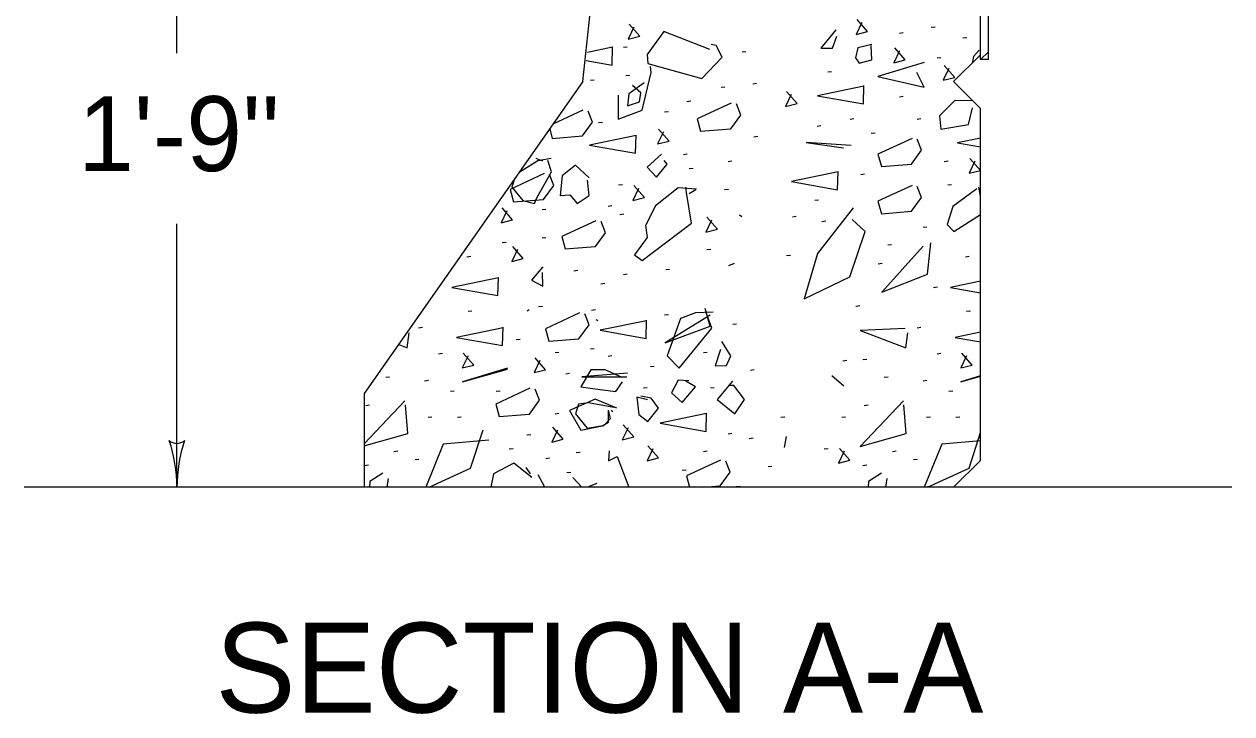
# Model space of a CAD drawing. Extents: x 1007 to 1035.5, y 1000.5 to 1021.5.
# Drawn here: x 1022.487 to 1025.712, y 1011.096 to 1012.938 of the extents above; entities that cross this region are included whole.
import ezdxf

# ---------------------------------------------------------------- set-up
doc = ezdxf.new("R2010")
doc.units = 0
doc.layers.add('Level 2', color=7, linetype='Continuous')

msp = doc.modelspace()

# ---------------------------------------------------------------- linework, layer by layer
at = {"layer": 'Level 2'}
for p, q in [((1022.8949, 1012.8608), (1022.8949, 1013.4579)), ((1023.9783, 1012.7846), (1024.047, 1013.4253)), ((1025.0408, 1012.8431), (1025.0408, 1013.319)), ((1025.0616, 1012.8431), (1025.0616, 1013.3168)), ((1024.9683, 1012.7846), (1025.0408, 1012.8563)), ((1024.9683, 1012.7846), (1025.0408, 1012.8563)), ((1025.0408, 1012.8431), (1025.0616, 1012.8639)), ((1025.0616, 1012.8431), (1025.0408, 1012.8431)), ((1023.9783, 1012.7846), (1023.3949, 1011.9513)), ((1023.9783, 1012.7846), (1023.3949, 1011.9513)), ((1024.9683, 1012.7846), (1025.0408, 1012.7129)), ((1024.9683, 1012.7846), (1025.0408, 1012.7129)), ((1025.0408, 1011.7721), (1025.0408, 1012.7121)), ((1025.0408, 1011.7721), (1025.0408, 1012.7121)), ((1022.8949, 1011.7013), (1022.8949, 1012.4044)), ((1023.3949, 1011.9513), (1023.3949, 1011.7013)), ((1023.3949, 1011.9513), (1023.3949, 1011.7013)), ((1024.9683, 1011.7013), (1025.0408, 1011.7729)), ((1024.9683, 1011.7013), (1025.0408, 1011.7729)), ((1025.7117, 1011.7013), (1022.487, 1011.7013))]:
    msp.add_line(p, q, dxfattribs=at)
for points in [[(1024.1152, 1012.9298), (1024.0998, 1012.8978), (1024.1306, 1012.9055), (1024.1024, 1012.9375)], [(1024.7238, 1012.9424), (1024.7083, 1012.9104), (1024.7391, 1012.9181), (1024.7109, 1012.9501)], [(1024.3178, 1012.8698), (1024.1949, 1012.9185), (1024.1501, 1012.8571), (1024.1527, 1012.8328), (1024.2961, 1012.793), (1024.3511, 1012.8493), (1024.3345, 1012.8813), (1024.3217, 1012.8839)], [(1024.6542, 1012.9223), (1024.6144, 1012.8737), (1024.6452, 1012.8737), (1024.6567, 1012.9057)], [(1024.8345, 1012.9143), (1024.8243, 1012.9129)], [(1024.9193, 1012.9299), (1024.9091, 1012.9287)], [(1025.0041, 1012.9017), (1024.9938, 1012.9003)], [(1024.0579, 1012.8762), (1023.9909, 1012.8623)], [(1024.0567, 1012.8288), (1024.0579, 1012.8775)], [(1024.0972, 1012.8765), (1024.0869, 1012.8753)], [(1024.7502, 1012.8839), (1024.713, 1012.875), (1024.7067, 1012.8481), (1024.7168, 1012.834), (1024.7502, 1012.843), (1024.7489, 1012.8813)], [(1024.8243, 1012.867), (1024.8089, 1012.835), (1024.8397, 1012.8427), (1024.8114, 1012.8747)], [(1025.0369, 1012.8683), (1025.0216, 1012.8519)], [(1023.9875, 1012.841), (1024.0567, 1012.8288)], [(1024.4144, 1012.864), (1024.4042, 1012.8627)], [(1024.935, 1012.8483), (1024.9248, 1012.847)], [(1025.0216, 1012.8519), (1025.0179, 1012.8337)], [(1024.0733, 1012.7483), (1024.0733, 1012.6843), (1024.1373, 1012.7085), (1024.1616, 1012.8084), (1024.1591, 1012.8251)], [(1024.6428, 1012.8106), (1024.6326, 1012.8093)], [(1024.8897, 1012.8353), (1024.7668, 1012.7982), (1024.8897, 1012.77), (1024.8705, 1012.8084)], [(1024.9562, 1012.8199), (1024.9408, 1012.7879), (1024.9716, 1012.7956), (1024.9434, 1012.8276)], [(1024.0092, 1012.7886), (1023.9989, 1012.7873)], [(1024.1034, 1012.8012), (1024.0932, 1012.7998)], [(1024.1424, 1012.7815), (1024.1014, 1012.7521), (1024.0976, 1012.7201), (1024.1296, 1012.7303), (1024.1335, 1012.7546), (1024.1117, 1012.7738)], [(1024.4427, 1012.7792), (1024.4324, 1012.7778)], [(1024.7293, 1012.7725), (1024.6052, 1012.7469), (1024.728, 1012.7252), (1024.7293, 1012.7738)], [(1024.3579, 1012.7698), (1024.3477, 1012.7684)], [(1024.5354, 1012.7502), (1024.5201, 1012.7182), (1024.5508, 1012.7258), (1024.5226, 1012.7578)], [(1024.8345, 1012.7446), (1024.8243, 1012.7433)], [(1023.979, 1012.7084), (1023.8989, 1012.6712)], [(1024.2668, 1012.732), (1024.2565, 1012.7308)], [(1024.3748, 1012.7273), (1024.2839, 1012.685), (1024.2929, 1012.6518), (1024.3736, 1012.6581), (1024.4004, 1012.6953), (1024.3889, 1012.7247)], [(1024.9717, 1012.7342), (1024.9307, 1012.6932)], [(1025.0199, 1012.7328), (1024.9717, 1012.7342)], [(1025.0088, 1012.6701), (1025.019, 1012.7149)], [(1023.9777, 1012.6393), (1024.0046, 1012.6764)], [(1024.0046, 1012.6764), (1023.9931, 1012.7058)], [(1024.0312, 1012.6755), (1024.0209, 1012.6742)], [(1024.2071, 1012.7038), (1024.1968, 1012.7025)], [(1024.7025, 1012.6849), (1024.6923, 1012.6836)], [(1024.8816, 1012.6849), (1024.8713, 1012.6836)], [(1024.9307, 1012.6932), (1024.9345, 1012.6573)], [(1023.8902, 1012.6587), (1023.8971, 1012.6328)], [(1024.1938, 1012.6503), (1024.1783, 1012.6183), (1024.2091, 1012.6259), (1024.1809, 1012.6579)], [(1024.6146, 1012.6661), (1024.6043, 1012.6648)], [(1024.7591, 1012.6472), (1024.7488, 1012.6459)], [(1024.9345, 1012.6573), (1025.0088, 1012.6701)], [(1023.8971, 1012.6328), (1023.9777, 1012.6393)], [(1024.1208, 1012.6406), (1023.9966, 1012.6149), (1024.1195, 1012.5932), (1024.1208, 1012.6418)], [(1024.4458, 1012.6378), (1024.4356, 1012.6365)], [(1024.6951, 1012.6138), (1024.5748, 1012.6215), (1024.6746, 1012.6074)], [(1024.8577, 1012.633), (1024.7668, 1012.5908), (1024.7758, 1012.5575), (1024.8564, 1012.5638), (1024.8833, 1012.601), (1024.8718, 1012.6304)], [(1025.0408, 1012.6339), (1024.979, 1012.6213)], [(1024.979, 1012.6213), (1025.0408, 1012.6103)], [(1023.8531, 1012.5805), (1023.871, 1012.5728)], [(1023.8941, 1012.5793), (1023.8582, 1012.5728)], [(1024.1885, 1012.5908), (1024.1501, 1012.5562), (1024.1758, 1012.5293), (1024.2038, 1012.5638), (1024.1962, 1012.5741)], [(1024.2573, 1012.5907), (1024.2471, 1012.5893)], [(1025.0253, 1012.5717), (1025.0099, 1012.5397), (1025.0407, 1012.5474), (1025.0125, 1012.5794)], [(1023.8582, 1012.5728), (1023.8083, 1012.5418)], [(1023.8953, 1012.5434), (1023.8851, 1012.5741)], [(1023.9952, 1012.528), (1023.9593, 1012.5613), (1023.9235, 1012.5332), (1023.9183, 1012.4807), (1023.944, 1012.4819), (1023.9632, 1012.4589), (1023.9952, 1012.4807), (1023.9913, 1012.5216)], [(1024.2731, 1012.5529), (1024.2628, 1012.5517)], [(1024.3768, 1012.5718), (1024.3665, 1012.5705)], [(1024.9538, 1012.5718), (1024.9436, 1012.5705)], [(1023.8753, 1012.5388), (1023.7844, 1012.4965)], [(1023.7967, 1012.5251), (1023.7891, 1012.5024)], [(1023.8557, 1012.4743), (1023.8953, 1012.5434)], [(1023.9009, 1012.5068), (1023.8894, 1012.5362)], [(1024.6602, 1012.5432), (1024.536, 1012.5176), (1024.6589, 1012.4958), (1024.6602, 1012.5445)], [(1024.7308, 1012.5373), (1024.7206, 1012.536)], [(1023.7844, 1012.4965), (1023.7933, 1012.4633)], [(1023.7891, 1012.5024), (1023.8185, 1012.4666)], [(1023.874, 1012.4696), (1023.9009, 1012.5068)], [(1024.0846, 1012.509), (1024.0743, 1012.5077)], [(1024.1278, 1012.4994), (1024.1124, 1012.4674), (1024.1432, 1012.4751), (1024.115, 1012.5071)], [(1024.282, 1012.4973), (1024.2333, 1012.5012), (1024.1732, 1012.4525), (1024.1463, 1012.4), (1024.1501, 1012.368), (1024.1168, 1012.3219), (1024.1373, 1012.3065), (1024.2692, 1012.4064), (1024.2551, 1012.4883), (1024.2538, 1012.5024)], [(1024.2628, 1012.4858), (1024.2807, 1012.496)], [(1024.3673, 1012.4964), (1024.3571, 1012.4951)], [(1024.8577, 1012.5073), (1024.7668, 1012.4651), (1024.7758, 1012.4318), (1024.8564, 1012.4382), (1024.8833, 1012.4753), (1024.8718, 1012.5048)], [(1024.9633, 1012.509), (1024.953, 1012.5077)], [(1025.0305, 1012.4986), (1024.9665, 1012.4512)], [(1025.0408, 1012.4783), (1025.0357, 1012.5024)], [(1023.7933, 1012.4633), (1023.874, 1012.4696)], [(1023.8185, 1012.4666), (1023.8493, 1012.4589)], [(1023.8493, 1012.4589), (1023.8557, 1012.4743)], [(1024.0563, 1012.4524), (1024.0461, 1012.4512)], [(1024.6083, 1012.4681), (1024.598, 1012.4668)], [(1024.9665, 1012.4512), (1024.9512, 1012.4026)], [(1023.7759, 1012.4398), (1023.7606, 1012.4078), (1023.7913, 1012.4154), (1023.7631, 1012.4474)], [(1023.8803, 1012.443), (1023.8701, 1012.4418)], [(1024.0878, 1012.4304), (1024.0775, 1012.4292)], [(1024.3226, 1012.4146), (1024.3072, 1012.3826), (1024.3379, 1012.3903), (1024.3098, 1012.4223)], [(1024.4036, 1012.423), (1024.3972, 1012.4282)], [(1024.5486, 1012.4242), (1024.5383, 1012.4228)], [(1024.7003, 1012.4473), (1024.6055, 1012.3258), (1024.5697, 1012.2041), (1024.6913, 1012.263), (1024.7323, 1012.3847), (1024.6977, 1012.4167)], [(1024.9691, 1012.3847), (1025.0408, 1012.4301)], [(1024.0136, 1012.4131), (1023.9227, 1012.3708), (1023.9316, 1012.3376), (1024.0123, 1012.344), (1024.0392, 1012.3811), (1024.0276, 1012.4106)], [(1024.6272, 1012.4116), (1024.6169, 1012.4103)], [(1024.8973, 1012.3958), (1024.8871, 1012.3946)], [(1024.9512, 1012.4026), (1024.9691, 1012.3847)], [(1023.7736, 1012.355), (1023.7633, 1012.3538)], [(1023.8803, 1012.3676), (1023.8701, 1012.3663)], [(1024.8872, 1012.3449), (1024.777, 1012.222), (1024.8987, 1012.2707), (1024.9077, 1012.3539)], [(1023.8042, 1012.3361), (1023.7888, 1012.3041), (1023.8196, 1012.3118), (1023.7914, 1012.3438)], [(1024.3202, 1012.3362), (1024.3099, 1012.3349)], [(1024.5329, 1012.3205), (1024.5227, 1012.3192)], [(1024.8031, 1012.3488), (1024.7928, 1012.3475)], [(1023.6793, 1012.3173), (1023.6691, 1012.3161)], [(1023.8723, 1012.2899), (1023.8416, 1012.2541), (1023.8723, 1012.2387), (1023.871, 1012.2745)], [(1024.3831, 1012.2988), (1024.3678, 1012.2924)], [(1024.7779, 1012.2985), (1024.7677, 1012.2972)], [(1025.0104, 1012.3173), (1025.0002, 1012.3161)], [(1023.7533, 1012.2604), (1023.629, 1012.2348), (1023.7519, 1012.2131), (1023.7533, 1012.2618)], [(1023.9652, 1012.2797), (1023.9549, 1012.2783)], [(1024.0972, 1012.2703), (1024.0869, 1012.2689)], [(1024.2103, 1012.2828), (1024.2, 1012.2815)], [(1023.5945, 1012.2357), (1023.594, 1012.2357)], [(1024.0374, 1012.2451), (1024.0272, 1012.2438)], [(1024.9256, 1012.2357), (1024.9153, 1012.2343)], [(1025.0408, 1012.2515), (1024.9601, 1012.2348)], [(1024.9601, 1012.2348), (1025.0408, 1012.2206)], [(1023.6824, 1012.1715), (1023.6722, 1012.1703)], [(1023.8352, 1012.1752), (1023.83, 1012.1713)], [(1023.8709, 1012.1841), (1023.8607, 1012.1828)], [(1023.9696, 1012.1668), (1023.8787, 1012.1245), (1023.8876, 1012.0913), (1023.9683, 1012.0977), (1023.9952, 1012.1348), (1023.9837, 1012.1643)], [(1024.0123, 1012.1747), (1024.0021, 1012.1734)], [(1024.2071, 1012.1621), (1024.1968, 1012.1608)], [(1024.3191, 1012.1611), (1024.1988, 1012.0868), (1024.3191, 1012.1317), (1024.305, 1012.179)], [(1024.3268, 1012.1688), (1024.2794, 1012.1675), (1024.2398, 1012.1521), (1024.2038, 1012.0523), (1024.2359, 1012.019), (1024.3229, 1012.1265), (1024.3076, 1012.1701)], [(1024.7183, 1012.1854), (1024.708, 1012.1841)], [(1025.0135, 1012.1715), (1025.0033, 1012.1703)], [(1023.5505, 1012.1276), (1023.5403, 1012.1263)], [(1023.7658, 1012.1273), (1023.6416, 1012.1016), (1023.7645, 1012.0798), (1023.7658, 1012.1285)], [(1024.0195, 1012.1458), (1024.0144, 1012.1483)], [(1024.1491, 1012.1461), (1024.0248, 1012.1204), (1024.1478, 1012.0987), (1024.1491, 1012.1473)], [(1024.3893, 1012.137), (1024.3791, 1012.1357)], [(1024.8816, 1012.1276), (1024.8713, 1012.1263)], [(1023.51, 1012.074), (1023.5151, 1012.1138)], [(1023.8113, 1012.0962), (1023.801, 1012.0948)], [(1024.8398, 1012.1253), (1024.7194, 1012.1201), (1024.8411, 1012.074), (1024.8462, 1012.1138)], [(1025.0408, 1012.1157), (1024.9727, 1012.1016)], [(1024.9727, 1012.1016), (1025.0408, 1012.0896)], [(1023.487, 1012.0828), (1023.51, 1012.074)], [(1024.0092, 1012.071), (1023.9989, 1012.0698)], [(1024.346, 1012.0689), (1024.3319, 1012.0254), (1024.3626, 1012.0267), (1024.3742, 1012.0523), (1024.3498, 1012.0907)], [(1023.6039, 1012.0584), (1023.5937, 1012.0572)], [(1023.6723, 1012.0521), (1023.6569, 1012.0201), (1023.6876, 1012.0278), (1023.6594, 1012.0598)], [(1023.8638, 1012.0395), (1023.8485, 1012.0075), (1023.8793, 1012.0152), (1023.8511, 1012.0472)], [(1023.9149, 1012.0616), (1023.9047, 1012.0603)], [(1024.0563, 1012.0522), (1024.0461, 1012.0509)], [(1024.3108, 1012.0616), (1024.3005, 1012.0603)], [(1024.6837, 1012.0396), (1024.6734, 1012.0383)], [(1024.7371, 1012.0428), (1024.7268, 1012.0414)], [(1024.935, 1012.0584), (1024.9248, 1012.0572)], [(1025.0033, 1012.0521), (1024.988, 1012.0201), (1025.0187, 1012.0278), (1024.9905, 1012.0598)], [(1023.7776, 1012.019), (1023.6572, 1011.9832), (1023.7776, 1012.0164)], [(1023.9432, 1012.005), (1023.9329, 1012.0038)], [(1024.0835, 1011.9947), (1024.0388, 1012.0152), (1024.0003, 1012.0152), (1023.9734, 1011.9691), (1024.0247, 1011.9627), (1024.0669, 1011.9575), (1024.0848, 1011.9832)], [(1024.0976, 1012.0062), (1023.976, 1011.9959), (1024.0963, 1011.9959)], [(1024.1694, 1012.0239), (1024.1592, 1012.0226)], [(1024.4364, 1012.0145), (1024.4262, 1012.0132)], [(1024.6759, 1011.9716), (1024.6439, 1011.9985)], [(1025.0408, 1011.9988), (1024.9883, 1011.9832)], [(1024.9883, 1011.9832), (1025.0408, 1011.9977)], [(1023.4626, 1011.9956), (1023.4523, 1011.9943)], [(1023.5663, 1011.9862), (1023.556, 1011.9849)], [(1023.8376, 1011.9658), (1023.7468, 1011.9235), (1023.7557, 1011.8902), (1023.8363, 1011.8966), (1023.8633, 1011.9337), (1023.8517, 1011.9632)], [(1024.1506, 1011.9673), (1024.1403, 1011.9661)], [(1024.2615, 1011.9857), (1024.2333, 1011.987), (1024.2154, 1011.9537), (1024.2436, 1011.9281), (1024.2794, 1011.9691), (1024.2538, 1011.9844)], [(1024.3296, 1011.9673), (1024.3193, 1011.9661)], [(1024.378, 1011.9844), (1024.337, 1011.9358), (1024.3844, 1011.8973), (1024.41, 1011.9358), (1024.3818, 1011.9729), (1024.3678, 1011.9729)], [(1024.7937, 1011.9956), (1024.7834, 1011.9943)], [(1024.8973, 1011.9862), (1024.8871, 1011.9849)], [(1023.6353, 1011.9579), (1023.6251, 1011.9567)], [(1023.7578, 1011.9579), (1023.7476, 1011.9567)], [(1024.0694, 1011.9127), (1024.0118, 1011.937), (1023.9427, 1011.9063), (1023.9734, 1011.8538), (1024.0349, 1011.8666), (1024.0528, 1011.8846), (1024.0477, 1011.9076)], [(1024.1514, 1011.9345), (1024.1233, 1011.9422), (1024.1283, 1011.8961), (1024.1527, 1011.8768), (1024.1808, 1011.9127), (1024.1616, 1011.9396), (1024.1335, 1011.9448)], [(1024.9664, 1011.9579), (1024.9562, 1011.9567)], [(1023.5036, 1011.9319), (1023.3949, 1011.8173)], [(1023.4092, 1011.9203), (1023.3989, 1011.9189)], [(1023.5113, 1011.8448), (1023.5048, 1011.9217)], [(1024.0618, 1011.914), (1023.9939, 1011.9268), (1023.967, 1011.9229), (1023.9593, 1011.8973), (1023.9901, 1011.8589), (1024.0323, 1011.8666), (1024.0477, 1011.8756), (1024.0477, 1011.9076)], [(1024.0541, 1011.9076), (1024.0592, 1011.9038)], [(1024.8347, 1011.9319), (1024.7194, 1011.8103), (1024.8423, 1011.8448), (1024.8359, 1011.9217)], [(1024.7403, 1011.9203), (1024.73, 1011.9189)], [(1023.5757, 1011.8888), (1023.5654, 1011.8875)], [(1023.6542, 1011.8888), (1023.6439, 1011.8875)], [(1023.9149, 1011.8983), (1023.9047, 1011.8969)], [(1024.3093, 1011.8979), (1024.1851, 1011.8723), (1024.308, 1011.8505), (1024.3093, 1011.8992)], [(1024.5181, 1011.8888), (1024.5078, 1011.8875)], [(1024.6805, 1011.8888), (1024.6703, 1011.8875)], [(1024.9068, 1011.8888), (1024.8965, 1011.8875)], [(1024.9853, 1011.8888), (1024.975, 1011.8875)], [(1023.3949, 1011.8122), (1023.5113, 1011.8448)], [(1023.679, 1011.7527), (1023.7123, 1011.8551)], [(1023.8395, 1011.8417), (1023.8293, 1011.8404)], [(1023.911, 1011.8542), (1023.8957, 1011.8222), (1023.9263, 1011.8298), (1023.8982, 1011.8618)], [(1024.0995, 1011.8604), (1024.0842, 1011.8284), (1024.1148, 1011.8361), (1024.0867, 1011.8681)], [(1024.3768, 1011.8448), (1024.3665, 1011.8436)], [(1024.5176, 1011.8078), (1024.5227, 1011.8372)], [(1025.0101, 1011.7527), (1025.0408, 1011.8472)], [(1023.606, 1011.8167), (1023.5593, 1011.7013)], [(1023.7276, 1011.8269), (1023.606, 1011.8167)], [(1023.7924, 1011.804), (1023.7822, 1011.8027)], [(1024.1655, 1011.8039), (1024.1501, 1011.7719), (1024.1808, 1011.7796), (1024.1527, 1011.8116)], [(1024.4333, 1011.8323), (1024.423, 1011.831)], [(1024.6334, 1011.804), (1024.6232, 1011.8027)], [(1024.6766, 1011.7976), (1024.6613, 1011.7656), (1024.692, 1011.7733), (1024.6638, 1011.8053)], [(1024.9371, 1011.8167), (1024.8903, 1011.7013)], [(1025.0408, 1011.8254), (1024.9371, 1011.8167)], [(1023.4846, 1011.7977), (1023.4743, 1011.7964)], [(1023.5411, 1011.7757), (1023.5308, 1011.7744)], [(1023.8898, 1011.7788), (1023.8796, 1011.7776)], [(1023.9715, 1011.7946), (1023.9613, 1011.7933)], [(1024.049, 1011.7988), (1024.0477, 1011.7719)], [(1024.0477, 1011.7719), (1024.0708, 1011.7834)], [(1024.0708, 1011.7834), (1024.1014, 1011.7013)], [(1024.3466, 1011.7741), (1024.2557, 1011.7318)], [(1024.3108, 1011.7977), (1024.3005, 1011.7964)], [(1024.3722, 1011.7421), (1024.3606, 1011.7715)], [(1024.8157, 1011.7977), (1024.8054, 1011.7964)], [(1024.8722, 1011.7757), (1024.8619, 1011.7744)], [(1023.406, 1011.76), (1023.3958, 1011.7588)], [(1023.568, 1011.7013), (1023.679, 1011.7527)], [(1023.7942, 1011.7655), (1023.7404, 1011.7373)], [(1023.8428, 1011.7271), (1023.7942, 1011.7655)], [(1023.8262, 1011.7539), (1023.8378, 1011.7373)], [(1023.9463, 1011.7412), (1023.9361, 1011.7399)], [(1024.2543, 1011.7474), (1024.244, 1011.7462)], [(1024.3453, 1011.7049), (1024.3722, 1011.7421)], [(1024.4836, 1011.7568), (1024.4733, 1011.7556)], [(1024.7371, 1011.76), (1024.7268, 1011.7588)], [(1024.899, 1011.7013), (1025.0101, 1011.7527)], [(1023.4101, 1011.7168), (1023.4095, 1011.7013)], [(1023.4447, 1011.7386), (1023.4101, 1011.7168)], [(1023.4567, 1011.7013), (1023.4601, 1011.7245)], [(1023.7404, 1011.7373), (1023.7334, 1011.7013)], [(1023.8774, 1011.7013), (1023.8595, 1011.7348)], [(1023.9762, 1011.7013), (1023.9517, 1011.7271)], [(1024.0157, 1011.7117), (1023.9914, 1011.7013)], [(1024.2557, 1011.7318), (1024.2638, 1011.7013)], [(1024.7412, 1011.7168), (1024.7405, 1011.7013)], [(1024.7758, 1011.7386), (1024.7412, 1011.7168)], [(1024.7877, 1011.7013), (1024.7912, 1011.7245)], [(1024.0054, 1011.7028), (1024.0091, 1011.7013)], [(1024.1173, 1011.7013), (1024.1168, 1011.7015)], [(1024.2985, 1011.7013), (1024.3453, 1011.7049)], [(1024.3988, 1011.7034), (1024.3885, 1011.7022)]]:
    msp.add_lwpolyline(points, dxfattribs=at)
for centre, radius, start, end in [((1022.895, 1011.8499), 0.0313, 228.7746, 310.8913), ((1022.504, 1011.7012), 0.3909, 0, 18.6688), ((1023.2859, 1011.7012), 0.3909, 161.3472, 179.9939), ((1022.504, 1011.7012), 0.3909, 359.9878, 0)]:
    msp.add_arc(centre, radius, start, end, dxfattribs=at)

# ---------------------------------------------------------------- texts
for s, height, p in [("1'-9''", 0.2, (1022.631, 1012.5455)), ('SECTION A-A', 0.24, (1022.9975, 1011.0998))]:
    msp.add_text(s, height=height, dxfattribs=at).set_placement(p)

doc.saveas('drawing.dxf')
